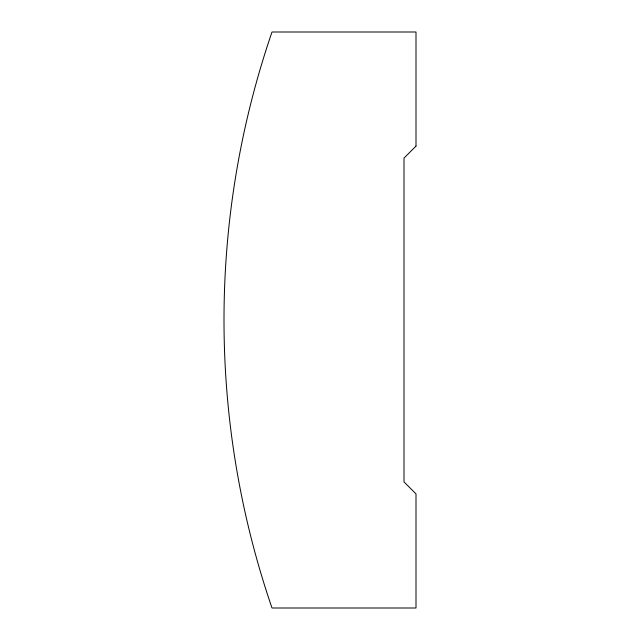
<?xml version="1.0" encoding="UTF-8"?>
<svg xmlns="http://www.w3.org/2000/svg" width="640" height="640" viewBox="0 0 640 640"><rect width="100%" height="100%" fill="white"/><g stroke="black" fill="none" stroke-linecap="round" stroke-linejoin="round"><path stroke-width="0.96" d="M416 146.096L404 158.096L404 481.904L416 493.904L416 608L272 608A888 888 0 0 1 272 32L416 32L416 146.096"/></g></svg>
